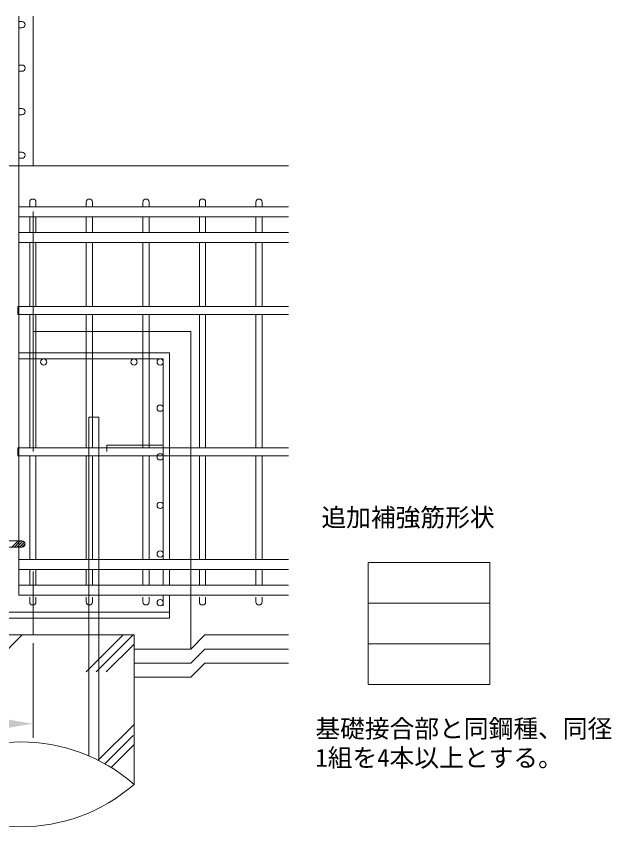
# Model space of a CAD drawing. Units: millimetres on the paper. Extents: x -243 to 177, y -147 to 150.
# Drawn here: x -134.43 to -104.65, y -68.11 to -27.55 of the extents above; entities that cross this region are included whole.
import ezdxf
from ezdxf.enums import TextEntityAlignment as Align

# ---------------------------------------------------------------- set-up
doc = ezdxf.new("R2010")
doc.units = ezdxf.units.MM
doc.linetypes.add('DASHED_SPACED', pattern=[12, 6, -6])
doc.layers.add('0-0_0', color=7, linetype='Continuous', lineweight=18)
doc.styles.add('ＭＳ ゴシック', font='')
doc.styles.get('ＭＳ ゴシック').set_extended_font_data('MS Gothic')

msp = doc.modelspace()

# ---------------------------------------------------------------- linework, layer by layer
at = {"layer": '0-0_0', "color": 1}
for p, q in [((-134.297, -56.522), (-134.297, -27.555)), ((-134.297, -37.095), (-120.811, -37.095)), ((-134.297, -37.59), (-120.811, -37.59)), ((-134.297, -38.378), (-120.811, -38.378)), ((-134.297, -38.873), (-120.811, -38.873)), ((-134.297, -54.744), (-120.811, -54.744)), ((-134.297, -55.239), (-120.811, -55.239)), ((-134.297, -56.027), (-120.811, -56.027)), ((-134.297, -56.522), (-120.811, -56.522))]:
    msp.add_line(p, q, dxfattribs=at)
at = {"layer": '0-0_0', "color": 5}
for p, q in [((-133.59, -35.04), (-133.59, -27.555)), ((-134.15, -27.82), (-134.297, -27.82)), ((-134.158, -27.82), (-134.166, -27.82)), ((-134.142, -27.82), (-134.15, -27.82)), ((-134.15, -28.131), (-134.297, -28.131)), ((-134.158, -28.131), (-134.166, -28.131)), ((-134.15, -28.131), (-134.142, -28.131)), ((-134.15, -29.998), (-134.297, -29.998)), ((-134.158, -29.998), (-134.166, -29.998)), ((-134.142, -29.998), (-134.15, -29.998)), ((-134.15, -30.309), (-134.297, -30.309)), ((-134.158, -30.309), (-134.166, -30.309)), ((-134.15, -30.309), (-134.142, -30.309)), ((-134.15, -32.175), (-134.297, -32.175)), ((-134.158, -32.175), (-134.166, -32.175)), ((-134.142, -32.175), (-134.15, -32.175)), ((-134.15, -32.487), (-134.297, -32.487)), ((-134.158, -32.487), (-134.166, -32.487)), ((-134.15, -32.487), (-134.158, -32.487)), ((-134.15, -32.487), (-134.142, -32.487)), ((-134.142, -32.487), (-134.15, -32.487)), ((-134.15, -34.353), (-134.297, -34.353)), ((-134.158, -34.353), (-134.166, -34.353)), ((-134.142, -34.353), (-134.15, -34.353)), ((-134.15, -34.664), (-134.297, -34.664)), ((-134.158, -34.664), (-134.166, -34.664)), ((-134.15, -34.664), (-134.142, -34.664)), ((-133.756, -36.86), (-133.756, -37.095)), ((-133.445, -37.095), (-133.445, -36.86)), ((-130.927, -36.86), (-130.927, -37.095)), ((-130.616, -37.095), (-130.616, -36.86)), ((-128.099, -36.86), (-128.099, -37.095)), ((-127.788, -37.095), (-127.788, -36.86)), ((-125.271, -36.86), (-125.271, -37.095)), ((-124.959, -37.095), (-124.959, -36.86)), ((-122.442, -36.86), (-122.442, -37.095)), ((-122.131, -37.095), (-122.131, -36.86)), ((-133.756, -37.59), (-133.756, -38.378)), ((-133.445, -38.378), (-133.445, -37.59)), ((-130.927, -37.59), (-130.927, -38.378)), ((-130.616, -38.378), (-130.616, -37.59)), ((-128.099, -37.59), (-128.099, -38.378)), ((-127.788, -38.378), (-127.788, -37.59)), ((-125.271, -37.59), (-125.271, -38.378)), ((-124.959, -38.378), (-124.959, -37.59)), ((-122.442, -37.59), (-122.442, -38.378)), ((-122.131, -38.378), (-122.131, -37.59)), ((-133.756, -38.873), (-133.756, -42.083)), ((-133.445, -42.083), (-133.445, -38.873)), ((-130.927, -38.873), (-130.927, -42.083)), ((-130.616, -42.083), (-130.616, -38.873)), ((-128.099, -38.873), (-128.099, -42.083)), ((-127.788, -42.083), (-127.788, -38.873)), ((-125.271, -38.873), (-125.271, -42.083)), ((-124.959, -42.083), (-124.959, -38.873)), ((-122.442, -38.873), (-122.442, -42.083)), ((-122.131, -42.083), (-122.131, -38.873)), ((-134.354, -42.083), (-120.811, -42.083)), ((-134.354, -42.083), (-134.354, -42.479)), ((-134.354, -42.479), (-120.811, -42.479)), ((-133.756, -42.479), (-133.756, -49.154)), ((-133.445, -49.154), (-133.445, -42.479)), ((-130.927, -42.479), (-130.927, -49.154)), ((-130.927, -42.479), (-130.927, -49.154)), ((-130.616, -49.154), (-130.616, -42.479)), ((-130.616, -49.154), (-130.616, -42.479)), ((-128.099, -42.479), (-128.099, -49.154)), ((-128.099, -42.479), (-128.099, -49.154)), ((-127.788, -49.154), (-127.788, -42.479)), ((-127.788, -49.154), (-127.788, -42.479)), ((-125.271, -42.479), (-125.271, -49.154)), ((-125.271, -42.479), (-125.271, -49.154)), ((-124.959, -49.154), (-124.959, -42.479)), ((-124.959, -49.154), (-124.959, -42.479)), ((-122.442, -42.479), (-122.442, -49.154)), ((-122.442, -42.479), (-122.442, -49.154)), ((-122.442, -42.479), (-122.442, -49.154)), ((-122.131, -49.154), (-122.131, -42.479)), ((-122.131, -49.154), (-122.131, -42.479)), ((-122.131, -49.154), (-122.131, -42.479)), ((-134.354, -49.154), (-120.811, -49.154)), ((-134.354, -49.154), (-134.354, -49.55)), ((-134.354, -49.55), (-120.811, -49.55)), ((-133.756, -49.55), (-133.756, -54.744)), ((-133.445, -54.744), (-133.445, -49.55)), ((-130.927, -49.55), (-130.927, -54.744)), ((-130.616, -54.744), (-130.616, -49.55)), ((-128.099, -49.55), (-128.099, -54.744)), ((-127.788, -54.744), (-127.788, -49.55)), ((-125.271, -49.55), (-125.271, -54.744)), ((-124.959, -54.744), (-124.959, -49.55)), ((-122.442, -49.55), (-122.442, -54.744)), ((-122.131, -54.744), (-122.131, -49.55)), ((-133.756, -55.239), (-133.756, -56.027)), ((-133.445, -56.027), (-133.445, -55.239)), ((-130.927, -55.239), (-130.927, -56.027)), ((-130.616, -56.027), (-130.616, -55.239)), ((-128.099, -55.239), (-128.099, -56.027)), ((-127.788, -56.027), (-127.788, -55.239)), ((-125.271, -55.239), (-125.271, -56.027)), ((-124.959, -56.027), (-124.959, -55.239)), ((-122.442, -55.239), (-122.442, -56.027)), ((-122.131, -56.027), (-122.131, -55.239)), ((-133.756, -56.621), (-133.756, -56.856)), ((-133.445, -56.856), (-133.445, -56.621)), ((-130.927, -56.621), (-130.927, -56.856)), ((-130.616, -56.856), (-130.616, -56.621)), ((-128.099, -56.621), (-128.099, -56.856)), ((-127.788, -56.856), (-127.788, -56.621)), ((-125.271, -56.621), (-125.271, -56.856)), ((-124.959, -56.856), (-124.959, -56.621)), ((-122.442, -56.621), (-122.442, -56.856)), ((-122.131, -56.856), (-122.131, -56.621))]:
    msp.add_line(p, q, dxfattribs=at)
at = {"layer": '0-0_0', "color": 5, "linetype": 'DASHED_SPACED'}
for p, q in [((-133.59, -35.04), (-146.11, -35.04)), ((-133.59, -43.33), (-133.59, -35.04)), ((-133.59, -43.33), (-133.59, -58.509))]:
    msp.add_line(p, q, dxfattribs=at)
at = {"layer": '0-0_0'}
for p, q in [((-133.59, -35.04), (-120.811, -35.04)), ((-125.708, -43.33), (-133.59, -43.33)), ((-125.708, -43.33), (-125.708, -59.216)), ((-126.769, -44.39), (-134.297, -44.39)), ((-126.769, -44.39), (-126.769, -54.744)), ((-127.08, -44.701), (-134.297, -44.701)), ((-127.08, -44.701), (-127.08, -54.744)), ((-130.799, -47.607), (-130.799, -64.563)), ((-130.799, -47.607), (-130.304, -47.607)), ((-130.304, -47.607), (-130.304, -64.794)), ((-129.908, -49.018), (-127.08, -49.018)), ((-129.908, -49.018), (-129.908, -49.329)), ((-145.558, -53.808), (-134.142, -53.808)), ((-134.649, -54.119), (-134.338, -53.808)), ((-134.524, -54.119), (-134.297, -53.892)), ((-134.297, -53.892), (-134.213, -53.808)), ((-134.297, -54.017), (-134.095, -53.815)), ((-134.274, -54.119), (-134.021, -53.866)), ((-145.558, -54.119), (-134.166, -54.119)), ((-134.399, -54.119), (-134.297, -54.017)), ((-134.15, -54.119), (-134.297, -54.119)), ((-134.158, -54.119), (-134.166, -54.119)), ((-134.15, -54.119), (-134.142, -54.119)), ((-134.149, -54.119), (-133.986, -53.957)), ((-116.839, -54.888), (-110.743, -54.888)), ((-116.839, -60.983), (-116.839, -54.888)), ((-110.743, -60.983), (-110.743, -54.888)), ((-127.08, -55.239), (-127.08, -56.027)), ((-126.769, -55.239), (-126.769, -56.027)), ((-127.08, -56.522), (-127.08, -57.052)), ((-126.769, -56.522), (-126.769, -57.674)), ((-116.839, -56.917), (-110.743, -56.917)), ((-152.932, -57.363), (-126.769, -57.363)), ((-152.932, -57.674), (-126.769, -57.674)), ((-128.536, -58.509), (-151.164, -58.509)), ((-139.85, -58.509), (-130.799, -58.509)), ((-134.131, -58.509), (-135.983, -60.361)), ((-129.081, -58.504), (-130.933, -60.356)), ((-128.581, -58.509), (-130.433, -60.361)), ((-128.536, -58.509), (-128.536, -65.986)), ((-133.59, -58.917), (-133.59, -63.659)), ((-128.536, -58.964), (-129.933, -60.361)), ((-116.839, -58.954), (-110.741, -58.954)), ((-125.708, -59.216), (-128.536, -59.216)), ((-125.708, -59.923), (-125.001, -59.216)), ((-120.811, -59.216), (-125.001, -59.216)), ((-128.536, -59.923), (-125.708, -59.923)), ((-125.708, -60.63), (-125.001, -59.923)), ((-125.001, -59.923), (-120.811, -59.923)), ((-125.708, -60.63), (-128.536, -60.63)), ((-116.839, -60.983), (-110.741, -60.983)), ((-128.536, -62.991), (-130.328, -64.782)), ((-128.581, -63.541), (-129.997, -64.958)), ((-128.536, -63.996), (-129.682, -65.142))]:
    msp.add_line(p, q, dxfattribs=at)
at = {"layer": '0-0_0', "color": 5}
for points in [[(-134.142, -27.82), (-134.15, -27.82), (-134.158, -27.82)], [(-134.142, -28.131), (-134.15, -28.131), (-134.158, -28.131)], [(-134.142, -29.998), (-134.15, -29.998), (-134.158, -29.998)], [(-134.142, -30.309), (-134.15, -30.309), (-134.158, -30.309)], [(-134.142, -32.175), (-134.15, -32.175), (-134.158, -32.175)], [(-134.142, -34.353), (-134.15, -34.353), (-134.158, -34.353)], [(-134.142, -34.664), (-134.15, -34.664), (-134.158, -34.664)]]:
    msp.add_lwpolyline(points, dxfattribs=at)
at = {"layer": '0-0_0'}
for points in [[(-134.142, -54.119), (-134.15, -54.119), (-134.158, -54.119)], [(-125.708, -59.216), (-125.001, -58.509), (-120.811, -58.509)]]:
    msp.add_lwpolyline(points, dxfattribs=at)
for centre in [(-133.062, -44.857), (-128.536, -44.857), (-127.235, -44.857), (-127.235, -47.166), (-127.235, -49.599), (-127.235, -52.031), (-127.235, -54.464), (-127.235, -56.896)]:
    msp.add_circle(centre, 0.156, dxfattribs=at)
at = {"layer": '0-0_0', "color": 5}
for centre, start, end in [((-134.142, -27.975), 0, 90), ((-134.142, -27.975), 270, 0), ((-134.142, -30.153), 0, 90), ((-134.142, -30.153), 270, 0), ((-134.142, -32.331), 0, 90), ((-134.142, -32.331), 270, 0), ((-134.142, -34.509), 0, 90), ((-134.142, -34.509), 270, 0), ((-133.6, -36.86), 90, 180), ((-133.6, -36.86), 0, 90), ((-130.772, -36.86), 90, 180), ((-130.772, -36.86), 0, 90), ((-127.943, -36.86), 90, 180), ((-127.943, -36.86), 0, 90), ((-125.115, -36.86), 90, 180), ((-125.115, -36.86), 0, 90), ((-122.287, -36.86), 90, 180), ((-122.287, -36.86), 0, 90), ((-133.6, -56.856), 180, 270), ((-133.6, -56.856), 270, 0), ((-130.772, -56.856), 180, 270), ((-130.772, -56.856), 270, 0), ((-127.943, -56.856), 180, 270), ((-127.943, -56.856), 270, 0), ((-125.115, -56.856), 180, 270), ((-125.115, -56.856), 270, 0), ((-122.287, -56.856), 180, 270), ((-122.287, -56.856), 270, 0)]:
    msp.add_arc(centre, 0.156, start, end, dxfattribs=at)
at = {"layer": '0-0_0'}
for centre, radius, start, end in [((-134.142, -53.964), 0.156, 0, 90), ((-134.142, -53.964), 0.156, 270, 0), ((-134.193, -72.468), 8.603, 48.8879, 131.1121), ((-134.193, -59.505), 8.603, 228.8879, 311.1121)]:
    msp.add_arc(centre, radius, start, end, dxfattribs=at)
msp.add_solid([(-135.004, -62.717), (-135.004, -63.188), (-133.59, -62.952)], dxfattribs=at)

# ---------------------------------------------------------------- texts
at = {"layer": '0-0_0', "style": 'ＭＳ ゴシック'}
for s, p in [('追加補強筋形状', (-119.169, -53.357)), ('基礎接合部と同鋼種、同径', (-119.473, -63.921)), ('1組を4本以上とする。', (-119.473, -65.379))]:
    msp.add_text(s, height=0.9072, dxfattribs=at).set_placement(p, align=Align.BOTTOM_LEFT)

doc.saveas('drawing.dxf')
